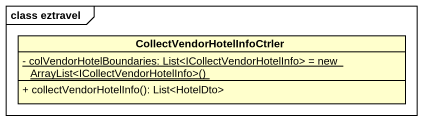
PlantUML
@startuml
mainframe class eztravel
hide circle
hide empty members
skinparam classAttributeIconSize 0
class CollectVendorHotelInfoCtrler {
  {static} {field} - colVendorHotelBoundaries: List<ICollectVendorHotelInfo> = new ArrayList<ICollectVendorHotelInfo>()
  + collectVendorHotelInfo(): List<HotelDto>
}
@enduml
